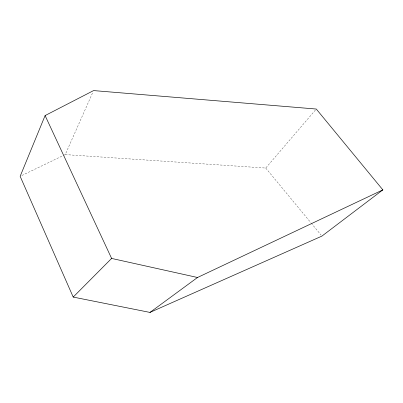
<?xml version="1.0" encoding="UTF-8"?>
<svg xmlns="http://www.w3.org/2000/svg" width="403" height="403" viewBox="0 0 403 403"><rect width="100%" height="100%" fill="white"/><g stroke="black" fill="none" stroke-linecap="round" stroke-linejoin="round"><path stroke-width="0.3" stroke-dasharray="2.02 1.51" d="M63.543 155.412L65.236 154.596L92.821 92.297M65.236 154.596L265.733 168.056L315.468 109.994M21.843 175.501L62.979 155.679M265.733 168.056L310.763 222.587M311.166 223.066L321.126 235.13"/><path stroke-width="0.6" d="M45.101 115.57L20.15 176.318L73.205 297.076L149.961 312.416L321.926 236.098L382.85 189.873L316.284 109.042L93.582 90.584L45.101 115.57L111.606 258.429L197.515 277.491L382.85 189.873M73.205 297.076L111.606 258.429M149.961 312.416L197.515 277.491"/></g></svg>
